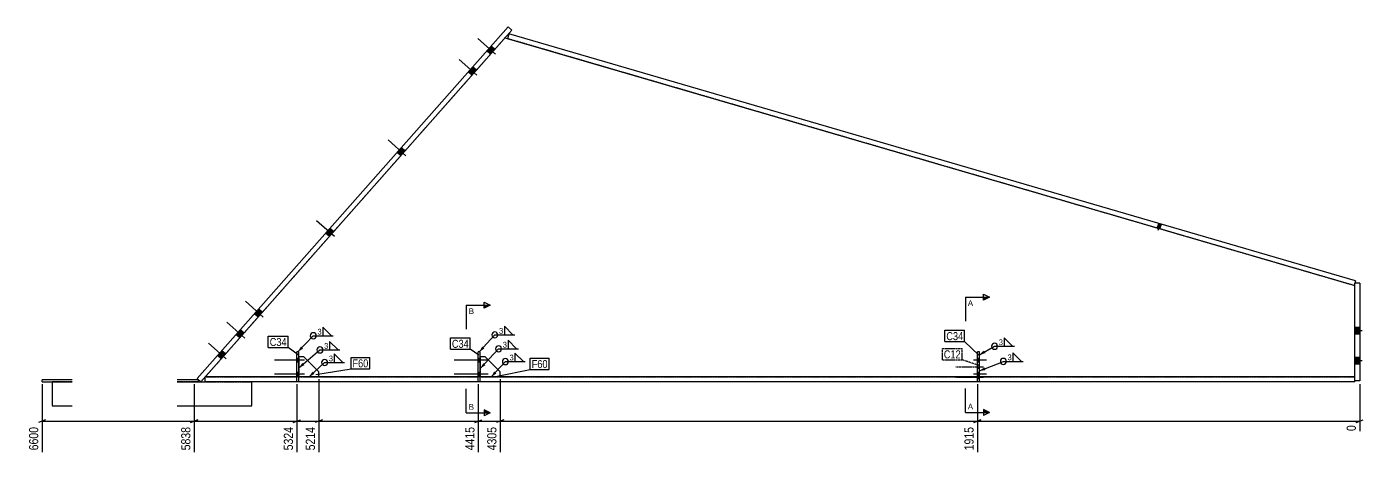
# Model space of a CAD drawing. Header units: millimetres. Extents: x 100 to 51796, y 13 to 3079.
# Drawn here: x 20944 to 27639, y 47 to 2177 of the extents above; entities that cross this region are included whole.
import ezdxf

# ---------------------------------------------------------------- set-up
doc = ezdxf.new("R2010")
doc.units = ezdxf.units.MM
doc.linetypes.add('DXK_LINE_DOT2', pattern=[3.9198, 1.9599, -1.9599])
for name, color, linetype in [('MÅLSÆTNING', 7, 'Continuous'), ('STÅL', 7, 'Continuous'), ('TEKST', 7, 'Continuous')]:
    doc.layers.add(name, color=color, linetype=linetype)
doc.styles.add('Arial', font='ARIAL.TTF', dxfattribs={"height": 0.2})
doc.styles.add('Arial Narrow', font='ARIALN.TTF', dxfattribs={"height": 0.2})

msp = doc.modelspace()

# ---------------------------------------------------------------- hatches: boundary and pattern name
at = {"layer": 'STÅL', "linetype": 'Continuous'}
for points in [[(23266.8, 2039.1), (23288.7, 2063.8), (23269.9, 2080.4), (23248.1, 2055.6)], [(23266.8, 2039.1), (23288.7, 2063.8), (23269.9, 2080.4), (23248.1, 2055.6)], [(23174, 1934.2), (23195.9, 1958.9), (23177.2, 1975.5), (23155.3, 1950.8)], [(23174, 1934.2), (23195.9, 1958.9), (23177.2, 1975.5), (23155.3, 1950.8)], [(22817.5, 1531.3), (22839.4, 1556), (22820.7, 1572.6), (22798.8, 1547.8)], [(22817.5, 1531.3), (22839.4, 1556), (22820.7, 1572.6), (22798.8, 1547.8)], [(22459.7, 1126.8), (22481.6, 1151.6), (22462.9, 1168.1), (22441, 1143.4)], [(22459.7, 1126.8), (22481.6, 1151.6), (22462.9, 1168.1), (22441, 1143.4)], [(26627.3, 1188.7), (26613.9, 1192.6), (26606.9, 1168.6), (26620.3, 1164.7)], [(26627.3, 1188.7), (26613.9, 1192.6), (26606.9, 1168.6), (26620.3, 1164.7)], [(22103.2, 723.9), (22125.1, 748.6), (22106.4, 765.2), (22084.5, 740.5)], [(22103.2, 723.9), (22125.1, 748.6), (22106.4, 765.2), (22084.5, 740.5)], [(27620.6, 637.7), (27620.6, 670.7), (27595.6, 670.7), (27595.6, 637.7)], [(27620.6, 637.7), (27620.6, 670.7), (27595.6, 670.7), (27595.6, 637.7)], [(22010.5, 619.1), (22032.3, 643.8), (22013.6, 660.3), (21991.7, 635.6)], [(22010.5, 619.1), (22032.3, 643.8), (22013.6, 660.3), (21991.7, 635.6)], [(21917.7, 514.2), (21939.6, 538.9), (21920.8, 555.5), (21899, 530.8)], [(21917.7, 514.2), (21939.6, 538.9), (21920.8, 555.5), (21899, 530.8)], [(22296.6, 518.2), (22296.6, 500.2), (22306.6, 500.2), (22306.6, 518.2)], [(23205.6, 518.2), (23205.6, 500.2), (23215.6, 500.2), (23215.6, 518.2)], [(25705.6, 518.2), (25705.6, 500.2), (25715.6, 500.2), (25715.6, 518.2)], [(27620.6, 487.7), (27620.6, 520.7), (27595.6, 520.7), (27595.6, 487.7)], [(27620.6, 487.7), (27620.6, 520.7), (27595.6, 520.7), (27595.6, 487.7)], [(22296.6, 448.2), (22296.6, 430.2), (22306.6, 430.2), (22306.6, 448.2)], [(23205.6, 448.2), (23205.6, 430.2), (23215.6, 430.2), (23215.6, 448.2)], [(25705.6, 448.2), (25705.6, 430.2), (25715.6, 430.2), (25715.6, 448.2)]]:
    msp.add_hatch(color=96, dxfattribs=at).paths.add_polyline_path(points)
at = {"layer": 'TEKST', "linetype": 'Continuous'}
for color, points in [(30, [(25735.6, 808.8), (25735.6, 823.8), (25765.6, 823.8)]), (30, [(23235.6, 768.6), (23235.6, 783.6), (23265.6, 783.6)]), (3, [(22328, 565.8), (22301.9, 549.2), (22317.2, 576.1)]), (3, [(23236.4, 566.3), (23210.6, 549.2), (23225.3, 576.4)]), (3, [(25745.5, 543.2), (25715.6, 535.2), (25738.2, 556.3)]), (3, [(22334.4, 483), (22306.6, 469.4), (22324.7, 494.4)]), (3, [(23241.5, 482.7), (23215.6, 465.7), (23230.4, 492.8)]), (3, [(25746.3, 458.2), (25715.6, 454.2), (25740.7, 472.2)]), (3, [(22385, 439), (22357.8, 424.2), (22374.8, 450.1)]), (3, [(23296.3, 441.2), (23270.4, 424.2), (23285.3, 451.4)]), (30, [(23235.6, 244.6), (23235.6, 259.6), (23265.6, 244.6)]), (30, [(25735.6, 246.2), (25735.6, 261.2), (25765.6, 246.2)])]:
    msp.add_hatch(color=color, dxfattribs=at).paths.add_polyline_path(points)

# ---------------------------------------------------------------- linework, layer by layer
at = {"layer": 'MÅLSÆTNING', "color": 7, "linetype": 'Continuous'}
for p, q in [((22406.6, 412.2), (22406.6, 48)), ((23315.6, 412.2), (23315.6, 48)), ((21020.6, 387.2), (21020.6, 48)), ((21782.6, 387.2), (21782.6, 48)), ((22296.6, 387.2), (22296.6, 48)), ((23205.6, 387.2), (23205.6, 48)), ((25705.6, 387.2), (25705.6, 48)), ((25705.6, 387.2), (25705.6, 48)), ((27620.6, 387.2), (27620.6, 153.2)), ((21038.6, 210.1), (21002.6, 195.7)), ((21020.6, 202.9), (21782.6, 202.9)), ((21764.6, 195.7), (21800.6, 210.1)), ((22278.6, 195.7), (22314.6, 210.1)), ((22296.6, 202.9), (22406.6, 202.9)), ((22424.6, 210.1), (22388.6, 195.7)), ((23187.6, 195.7), (23223.6, 210.1)), ((23205.6, 202.9), (23315.6, 202.9)), ((23333.6, 210.1), (23297.6, 195.7)), ((25723.6, 210.1), (25687.6, 195.7)), ((25687.6, 195.7), (25723.6, 210.1)), ((25705.6, 202.9), (27620.6, 202.9)), ((27602.6, 195.7), (27638.6, 210.1))]:
    msp.add_line(p, q, dxfattribs=at)
at = {"layer": 'STÅL', "color": 2, "linetype": 'Continuous'}
for p, q in [((21797.3, 415.8), (23355.1, 2176.6)), ((21816, 399.2), (23373.8, 2160)), ((23355.1, 2176.6), (23373.8, 2160)), ((23352.5, 2116.9), (23339.1, 2120.8)), ((23359.5, 2140.9), (23352.5, 2116.9)), ((27592.2, 881.5), (23352.5, 2116.9)), ((27599.2, 905.5), (23359.5, 2140.9)), ((27599.2, 905.5), (27592.2, 881.5)), ((27595.6, 880.5), (27592.2, 881.5)), ((27595.6, 405.2), (27595.6, 893.2)), ((27620.6, 893.2), (27595.6, 893.2)), ((27620.6, 893.2), (27620.6, 405.2)), ((21020.6, 399.2), (21020.6, 409.2)), ((21170.6, 409.2), (21020.6, 409.2)), ((21804.7, 409.2), (21697.3, 409.2)), ((21797.3, 415.8), (21816, 399.2)), ((21804.7, 399.2), (21804.7, 409.2)), ((21838.1, 399.2), (21838.1, 424.2)), ((22296.6, 424.2), (21838.1, 424.2)), ((23205.6, 424.2), (22306.6, 424.2)), ((25705.6, 424.2), (23215.6, 424.2)), ((27595.6, 424.2), (25715.6, 424.2)), ((27595.6, 399.2), (27595.6, 424.2)), ((27620.6, 405.2), (27595.6, 405.2)), ((21020.6, 399.2), (21170.6, 399.2)), ((21070.6, 399.2), (21070.6, 279.2)), ((21697.3, 399.2), (21804.7, 399.2)), ((21804.7, 399.2), (21838.1, 399.2)), ((22296.6, 399.2), (21838.1, 399.2)), ((22070.6, 279.2), (22070.6, 399.2)), ((23205.6, 399.2), (22306.6, 399.2)), ((25705.6, 399.2), (23215.6, 399.2)), ((27595.6, 399.2), (25715.6, 399.2)), ((21070.6, 279.2), (21170.6, 279.2)), ((21697.3, 279.2), (22070.6, 279.2))]:
    msp.add_line(p, q, dxfattribs=at)
at = {"layer": 'STÅL', "color": 7, "linetype": 'DXK_LINE_DOT2'}
for p, q in [((23339.1, 2120.8), (21838.1, 424.2)), ((27592.2, 881.5), (23352.5, 2116.9)), ((27595.6, 424.2), (27595.6, 880.5)), ((21838.1, 424.2), (22296.6, 424.2)), ((22306.6, 424.2), (22296.6, 424.2)), ((22306.6, 424.2), (23205.6, 424.2)), ((23215.6, 424.2), (23205.6, 424.2)), ((23215.6, 424.2), (25705.6, 424.2)), ((25715.6, 424.2), (25705.6, 424.2)), ((25715.6, 424.2), (27595.6, 424.2)), ((21170.6, 399.2), (21070.6, 399.2)), ((21804.7, 399.2), (21697.3, 399.2)), ((21838.1, 399.2), (22070.6, 399.2)), ((22306.6, 399.2), (22296.6, 399.2)), ((23215.6, 399.2), (23205.6, 399.2)), ((25715.6, 399.2), (25705.6, 399.2))]:
    msp.add_line(p, q, dxfattribs=at)
at = {"layer": 'STÅL', "color": 96, "linetype": 'Continuous'}
for p, q in [((23292, 2038.8), (23202.8, 2117.7)), ((23292, 2038.8), (23202.8, 2117.7)), ((23288.7, 2063.8), (23269.9, 2080.4)), ((23288.7, 2063.8), (23269.9, 2080.4)), ((23199.2, 1934), (23110.1, 2012.8)), ((23199.2, 1934), (23110.1, 2012.8)), ((23266.8, 2039.1), (23248.1, 2055.6)), ((23266.8, 2039.1), (23248.1, 2055.6)), ((23174, 1934.2), (23155.3, 1950.8)), ((23174, 1934.2), (23155.3, 1950.8)), ((23195.9, 1958.9), (23177.2, 1975.5)), ((23195.9, 1958.9), (23177.2, 1975.5)), ((22842.7, 1531), (22753.6, 1609.9)), ((22842.7, 1531), (22753.6, 1609.9)), ((22817.5, 1531.3), (22798.8, 1547.8)), ((22817.5, 1531.3), (22798.8, 1547.8)), ((22839.4, 1556), (22820.7, 1572.6)), ((22839.4, 1556), (22820.7, 1572.6)), ((22484.9, 1126.6), (22395.8, 1205.5)), ((22484.9, 1126.6), (22395.8, 1205.5)), ((22459.7, 1126.8), (22441, 1143.4)), ((22459.7, 1126.8), (22441, 1143.4)), ((22481.6, 1151.6), (22462.9, 1168.1)), ((22481.6, 1151.6), (22462.9, 1168.1)), ((26606.9, 1168.6), (26613.9, 1192.6)), ((26606.9, 1168.6), (26613.9, 1192.6)), ((26611.4, 1158.9), (26620.6, 1190.6)), ((26611.4, 1158.9), (26620.6, 1190.6)), ((26620.3, 1164.7), (26627.3, 1188.7)), ((26620.3, 1164.7), (26627.3, 1188.7)), ((22128.4, 723.7), (22039.3, 802.5)), ((22128.4, 723.7), (22039.3, 802.5)), ((22103.2, 723.9), (22084.5, 740.5)), ((22103.2, 723.9), (22084.5, 740.5)), ((22125.1, 748.6), (22106.4, 765.2)), ((22125.1, 748.6), (22106.4, 765.2)), ((22035.6, 618.8), (21946.5, 697.7)), ((22035.6, 618.8), (21946.5, 697.7)), ((27620.6, 670.7), (27595.6, 670.7)), ((27620.6, 670.7), (27595.6, 670.7)), ((22010.5, 619.1), (21991.7, 635.6)), ((22010.5, 619.1), (21991.7, 635.6)), ((22032.3, 643.8), (22013.6, 660.3)), ((22032.3, 643.8), (22013.6, 660.3)), ((27633.1, 654.2), (27595.6, 654.2)), ((27633.1, 654.2), (27595.6, 654.2)), ((27620.6, 637.7), (27595.6, 637.7)), ((27620.6, 637.7), (27595.6, 637.7)), ((21942.9, 514), (21853.7, 592.8)), ((21942.9, 514), (21853.7, 592.8)), ((21939.6, 538.9), (21920.8, 555.5)), ((21939.6, 538.9), (21920.8, 555.5)), ((21917.7, 514.2), (21899, 530.8)), ((21917.7, 514.2), (21899, 530.8)), ((22185.6, 509.2), (22335.6, 509.2)), ((22296.6, 518.2), (22306.6, 518.2)), ((22296.6, 500.2), (22306.6, 500.2)), ((23085.6, 509.2), (23255.6, 509.2)), ((23205.6, 518.2), (23215.6, 518.2)), ((23205.6, 500.2), (23215.6, 500.2)), ((25685.6, 509.2), (25750.6, 509.2)), ((25705.6, 518.2), (25715.6, 518.2)), ((25705.6, 500.2), (25715.6, 500.2)), ((27620.6, 520.7), (27595.6, 520.7)), ((27620.6, 520.7), (27595.6, 520.7)), ((27633.1, 504.2), (27595.6, 504.2)), ((27633.1, 504.2), (27595.6, 504.2)), ((27620.6, 487.7), (27595.6, 487.7)), ((27620.6, 487.7), (27595.6, 487.7)), ((22185.6, 439.2), (22335.6, 439.2)), ((22296.6, 448.2), (22306.6, 448.2)), ((22296.6, 430.2), (22306.6, 430.2)), ((23085.6, 439.2), (23255.6, 439.2)), ((23205.6, 448.2), (23215.6, 448.2)), ((23205.6, 430.2), (23215.6, 430.2)), ((25685.6, 439.2), (25750.6, 439.2)), ((25705.6, 448.2), (25715.6, 448.2)), ((25705.6, 430.2), (25715.6, 430.2))]:
    msp.add_line(p, q, dxfattribs=at)
at = {"layer": 'STÅL', "color": 4, "linetype": 'Continuous'}
for p, q in [((22296.6, 399.2), (22296.6, 549.2)), ((22306.6, 549.2), (22296.6, 549.2)), ((22306.6, 399.2), (22306.6, 549.2)), ((23205.6, 399.2), (23205.6, 549.2)), ((23215.6, 549.2), (23205.6, 549.2)), ((23215.6, 399.2), (23215.6, 549.2)), ((25705.6, 399.2), (25705.6, 549.2)), ((25715.6, 549.2), (25705.6, 549.2)), ((25715.6, 399.2), (25715.6, 549.2)), ((22331.6, 524.2), (22306.6, 524.2)), ((22406.6, 449.2), (22331.6, 524.2)), ((23240.6, 524.2), (23215.6, 524.2)), ((23315.6, 449.2), (23240.6, 524.2)), ((22406.6, 424.2), (22406.6, 449.2)), ((23315.6, 424.2), (23315.6, 449.2)), ((22306.6, 399.2), (22296.6, 399.2)), ((23215.6, 399.2), (23205.6, 399.2)), ((25715.6, 399.2), (25705.6, 399.2))]:
    msp.add_line(p, q, dxfattribs=at)
at = {"layer": 'STÅL', "color": 30, "linetype": 'DXK_LINE_DOT2'}
for p, q in [((22306.6, 524.2), (22306.6, 424.2)), ((23215.6, 524.2), (23215.6, 424.2)), ((25705.6, 399.2), (25705.6, 499.2)), ((25705.6, 499.2), (25715.6, 499.2)), ((25715.6, 399.2), (25715.6, 499.2)), ((22296.6, 432.2), (22306.6, 432.2)), ((22306.6, 424.2), (22296.6, 424.2)), ((22306.6, 424.2), (22406.6, 424.2)), ((23205.6, 432.2), (23215.6, 432.2)), ((23215.6, 424.2), (23205.6, 424.2)), ((23215.6, 424.2), (23315.6, 424.2)), ((25705.6, 432.2), (25715.6, 432.2)), ((25705.6, 432.2), (25715.6, 432.2)), ((25715.6, 424.2), (25705.6, 424.2)), ((25715.6, 424.2), (25705.6, 424.2)), ((25715.6, 399.2), (25705.6, 399.2))]:
    msp.add_line(p, q, dxfattribs=at)
at = {"layer": 'STÅL', "color": 96, "linetype": 'DXK_LINE_DOT2'}
for p, q in [((25598.1, 475.2), (25735.6, 475.2)), ((25705.6, 482.2), (25715.6, 482.2)), ((25598.1, 423.2), (25735.6, 423.2)), ((25705.6, 468.2), (25715.6, 468.2)), ((25705.6, 430.2), (25715.6, 430.2)), ((25705.6, 416.2), (25715.6, 416.2))]:
    msp.add_line(p, q, dxfattribs=at)
at = {"layer": 'TEKST', "color": 30, "linetype": 'Continuous'}
for p, q in [((25735.6, 808.8), (25735.6, 838.8)), ((25735.6, 838.8), (25765.6, 823.8)), ((25765.6, 823.8), (25735.6, 808.8)), ((23235.6, 768.6), (23235.6, 798.6)), ((23235.6, 798.6), (23265.6, 783.6)), ((23265.6, 783.6), (23235.6, 768.6)), ((23265.6, 244.6), (23235.6, 259.6)), ((23235.6, 259.6), (23235.6, 229.6)), ((23265.6, 244.6), (23235.6, 229.6)), ((25765.6, 246.2), (25735.6, 261.2)), ((25735.6, 261.2), (25735.6, 231.2)), ((25765.6, 246.2), (25735.6, 231.2))]:
    msp.add_line(p, q, dxfattribs=at)

# ---------------------------------------------------------------- wipeouts: each hides what was drawn before it
at = {"color": 0, "linetype": 'Continuous'}
msp.add_wipeout([(25684.3, 778.8), (25684.3, 808.8), (25657.6, 808.8), (25657.6, 778.8)], dxfattribs=at).dxf.layer = 'TEKST'
at = {"color": 0}
for points in [[(25634.6, 608.1), (25634.6, 650.1), (25550.2, 650.1), (25550.2, 608.1)], [(25833.4, 581.1), (25833.4, 615.9), (25810.3, 615.9), (25810.3, 581.1)], [(25621.9, 516.9), (25621.9, 558.9), (25537.5, 558.9), (25537.5, 516.9)], [(25877.6, 505.3), (25877.6, 540.1), (25854.5, 540.1), (25854.5, 505.3)], [(23552.7, 468.4), (23552.7, 510.4), (23473.4, 510.4), (23473.4, 468.4)]]:
    msp.add_wipeout(points, dxfattribs=at).dxf.layer = 'TEKST'

# ---------------------------------------------------------------- next in the draw order: linework, layer by layer
at = {"layer": 'TEKST', "color": 7, "linetype": 'Continuous'}
for q in [(25645.6, 703.8), (25765.6, 823.8)]:
    msp.add_line((25645.6, 823.8), q, dxfattribs=at)
at = {"layer": 'TEKST', "color": 3, "linetype": 'Continuous'}
for p, q in [((25882.4, 577.5), (25839.6, 620.4)), ((25839.6, 620.4), (25839.6, 577.5)), ((25715.6, 535.2), (25791.7, 577.5)), ((25791.7, 577.5), (25891, 577.5)), ((25839.6, 577.5), (25882.4, 577.5)), ((25926.6, 501.7), (25883.7, 544.6)), ((25883.7, 544.6), (25883.7, 501.7)), ((25715.6, 454.2), (25835.9, 501.7)), ((25835.9, 501.7), (25935.2, 501.7)), ((25883.7, 501.7), (25926.6, 501.7))]:
    msp.add_line(p, q, dxfattribs=at)
for centre, start, end in [((25791.7, 577.5), 90, 270), ((25791.7, 577.5), 270, 90), ((25835.9, 501.7), 90, 270), ((25835.9, 501.7), 270, 90)]:
    msp.add_arc(centre, 15, start, end, dxfattribs=at)

# ---------------------------------------------------------------- next in the draw order: texts
at = {"layer": 'TEKST', "color": 3, "linetype": 'Continuous', "style": 'Arial'}
msp.add_text('A', height=28.7, dxfattribs=at).set_placement((25657.6, 778.8))
at = {"layer": 'TEKST', "color": 3, "style": 'Arial Narrow'}
for p in [(25812.7, 583.5), (25856.9, 507.7)]:
    msp.add_text('3', height=28.6, dxfattribs=at).set_placement(p)

# ---------------------------------------------------------------- next in the draw order: wipeouts: each hides what was drawn before it
at = {"color": 0, "linetype": 'Continuous'}
for points, layer in [([(21011, 183.3), (20943.8, 183.3), (20943.8, 47.1), (21011, 47.1)], 'MÅLSÆTNING'), ([(21773, 183.3), (21705.8, 183.3), (21705.8, 47.1), (21773, 47.1)], 'MÅLSÆTNING'), ([(22397, 183.3), (22329.8, 183.3), (22329.8, 47.1), (22397, 47.1)], 'MÅLSÆTNING'), ([(23306, 183.3), (23238.8, 183.3), (23238.8, 47.1), (23306, 47.1)], 'MÅLSÆTNING'), ([(27611, 192.1), (27543.8, 192.1), (27543.8, 143.6), (27611, 143.6)], 'MÅLSÆTNING'), ([(23184.3, 738.6), (23184.3, 768.6), (23157.6, 768.6), (23157.6, 738.6)], 'TEKST'), ([(25684.3, 261.2), (25684.3, 291.2), (25657.6, 291.2), (25657.6, 261.2)], 'TEKST')]:
    msp.add_wipeout(points, dxfattribs=at).dxf.layer = layer
at = {"color": 0}
for points in [[(22245.5, 578.8), (22245.5, 620.8), (22161.1, 620.8), (22161.1, 578.8)], [(22420.9, 633.9), (22420.9, 668.7), (22397.8, 668.7), (22397.8, 633.9)], [(23158, 569.8), (23158, 611.8), (23073.6, 611.8), (23073.6, 569.8)], [(25634.6, 608.1), (25634.6, 650.1), (25550.2, 650.1), (25550.2, 608.1)], [(22454.4, 562.5), (22454.4, 597.3), (22431.3, 597.3), (22431.3, 562.5)], [(23382.9, 504.3), (23382.9, 539.1), (23359.8, 539.1), (23359.8, 504.3)], [(25621.9, 516.9), (25621.9, 558.9), (25537.5, 558.9), (25537.5, 516.9)], [(22654.8, 471.9), (22654.8, 513.9), (22575.5, 513.9), (22575.5, 471.9)], [(23552.7, 468.4), (23552.7, 510.4), (23473.4, 510.4), (23473.4, 468.4)]]:
    msp.add_wipeout(points, dxfattribs=at).dxf.layer = 'TEKST'

# ---------------------------------------------------------------- next in the draw order: linework, layer by layer
at = {"layer": 'MÅLSÆTNING', "color": 7, "linetype": 'Continuous'}
for p, q in [((22406.6, 412.2), (22406.6, 48)), ((23315.6, 412.2), (23315.6, 48)), ((21782.6, 387.2), (21782.6, 48)), ((22296.6, 387.2), (22296.6, 48)), ((23205.6, 387.2), (23205.6, 48)), ((21800.6, 210.1), (21764.6, 195.7)), ((21782.6, 202.9), (22296.6, 202.9)), ((22278.6, 195.7), (22314.6, 210.1)), ((22424.6, 210.1), (22388.6, 195.7)), ((22406.6, 202.9), (23205.6, 202.9)), ((23187.6, 195.7), (23223.6, 210.1)), ((23333.6, 210.1), (23297.6, 195.7)), ((23315.6, 202.9), (25705.6, 202.9))]:
    msp.add_line(p, q, dxfattribs=at)
at = {"layer": 'TEKST', "color": 7, "linetype": 'Continuous'}
for p, q in [((23145.6, 783.6), (23145.6, 663.6)), ((23145.6, 783.6), (23265.6, 783.6)), ((25543, 657.3), (25641.8, 657.3)), ((25543, 600.9), (25543, 657.3)), ((25641.8, 600.9), (25641.8, 657.3)), ((25543, 600.9), (25641.8, 600.9)), ((25712.8, 533.6), (25641.8, 600.9)), ((23466.2, 517.6), (23559.9, 517.6)), ((23466.2, 461.2), (23466.2, 517.6)), ((23559.9, 461.2), (23559.9, 517.6)), ((23299.9, 428.7), (23466.2, 461.2)), ((23466.2, 461.2), (23559.9, 461.2)), ((25645.6, 246.2), (25645.6, 366.2)), ((25645.6, 246.2), (25765.6, 246.2))]:
    msp.add_line(p, q, dxfattribs=at)
at = {"layer": 'TEKST', "color": 3, "linetype": 'Continuous'}
for p, q in [((22469.9, 630.3), (22427.1, 673.1)), ((22427.1, 673.1), (22427.1, 630.3)), ((22301.9, 549.2), (22379.2, 630.3)), ((22379.2, 630.3), (22478.5, 630.3)), ((22427.1, 630.3), (22469.9, 630.3)), ((22306.6, 469.4), (22412.7, 558.9)), ((22412.7, 558.9), (22512, 558.9)), ((22503.4, 558.9), (22460.6, 601.8)), ((22460.6, 601.8), (22460.6, 558.9)), ((22460.6, 558.9), (22503.4, 558.9)), ((23431.9, 500.7), (23389, 543.6)), ((23389, 543.6), (23389, 500.7)), ((23270.4, 424.2), (23341.2, 500.7)), ((23341.2, 500.7), (23440.5, 500.7)), ((23389, 500.7), (23431.9, 500.7))]:
    msp.add_line(p, q, dxfattribs=at)
at = {"layer": 'TEKST', "color": 7, "linetype": 'DXK_LINE_DOT2'}
for p, q in [((25530.3, 566.1), (25629.1, 566.1)), ((25530.3, 509.7), (25530.3, 566.1)), ((25629.1, 509.7), (25629.1, 566.1)), ((25530.3, 509.7), (25629.1, 509.7)), ((25710.9, 482.6), (25629.1, 509.7))]:
    msp.add_line(p, q, dxfattribs=at)
at = {"layer": 'TEKST', "color": 3, "linetype": 'Continuous'}
for centre, start, end in [((22379.2, 630.3), 90, 270), ((22379.2, 630.3), 270, 90), ((22412.7, 558.9), 90, 270), ((22412.7, 558.9), 270, 90), ((23341.2, 500.7), 90, 270), ((23341.2, 500.7), 270, 90)]:
    msp.add_arc(centre, 15, start, end, dxfattribs=at)

# ---------------------------------------------------------------- next in the draw order: texts
at = {"layer": 'MÅLSÆTNING', "color": 3, "linetype": 'Continuous', "style": 'Arial Narrow'}
for s, height, p in [('6600', 45.81, (21001.4, 56.7)), ('5838', 45.81, (21763.4, 56.7)), ('5214', 45.81, (22387.4, 56.7)), ('4305', 45.81, (23296.4, 56.7)), ('0', 45.8, (27601.4, 153.2))]:
    msp.add_text(s, height=height, rotation=90.00021, dxfattribs=at).set_placement(p)
at = {"layer": 'TEKST', "color": 3, "linetype": 'Continuous', "style": 'Arial'}
for s, p in [('B', (23157.6, 738.6)), ('A', (25657.6, 261.2))]:
    msp.add_text(s, height=28.7, dxfattribs=at).set_placement(p)
at = {"layer": 'TEKST', "color": 3, "style": 'Arial Narrow'}
for s, height, p in [('3', 28.6, (22400.2, 636.3)), ('C34', 40.09, (25550.2, 608.1)), ('3', 28.6, (22433.7, 564.9)), ('3', 28.6, (23362.2, 506.7)), ('C12', 40.09, (25537.5, 516.9)), ('F60', 40.09, (23473.4, 468.4))]:
    msp.add_text(s, height=height, dxfattribs=at).set_placement(p)

# ---------------------------------------------------------------- next in the draw order: wipeouts: each hides what was drawn before it
at = {"color": 0}
for points in [[(22245.5, 578.8), (22245.5, 620.8), (22161.1, 620.8), (22161.1, 578.8)], [(23158, 569.8), (23158, 611.8), (23073.6, 611.8), (23073.6, 569.8)], [(22654.8, 471.9), (22654.8, 513.9), (22575.5, 513.9), (22575.5, 471.9)]]:
    msp.add_wipeout(points, dxfattribs=at).dxf.layer = 'TEKST'

# ---------------------------------------------------------------- next in the draw order: linework, layer by layer
at = {"layer": 'TEKST', "color": 7, "linetype": 'Continuous'}
for p, q in [((22153.9, 628), (22252.7, 628)), ((22153.9, 571.6), (22153.9, 628)), ((22252.7, 571.6), (22252.7, 628)), ((23066.4, 619), (23165.2, 619)), ((23066.4, 562.6), (23066.4, 619)), ((23165.2, 562.6), (23165.2, 619)), ((22153.9, 571.6), (22252.7, 571.6)), ((22303.8, 535.2), (22252.7, 571.6)), ((23066.4, 562.6), (23165.2, 562.6)), ((23208.5, 533.6), (23165.2, 562.6)), ((22568.3, 521.1), (22662, 521.1)), ((22568.3, 464.7), (22568.3, 521.1)), ((22662, 464.7), (22662, 521.1)), ((22392.7, 436.5), (22568.3, 464.7)), ((22568.3, 464.7), (22662, 464.7))]:
    msp.add_line(p, q, dxfattribs=at)

# ---------------------------------------------------------------- next in the draw order: texts
at = {"layer": 'TEKST', "color": 3, "style": 'Arial Narrow'}
for s, p in [('C34', (22161.1, 578.8)), ('C34', (23073.6, 569.8)), ('F60', (22575.5, 471.9))]:
    msp.add_text(s, height=40.09, dxfattribs=at).set_placement(p)

# ---------------------------------------------------------------- next in the draw order: wipeouts: each hides what was drawn before it
at = {"color": 0, "linetype": 'Continuous'}
for points, layer in [([(22287, 183.3), (22219.8, 183.3), (22219.8, 47.1), (22287, 47.1)], 'MÅLSÆTNING'), ([(23196, 183.3), (23128.8, 183.3), (23128.8, 47.1), (23196, 47.1)], 'MÅLSÆTNING'), ([(25696, 183.3), (25628.8, 183.3), (25628.8, 47.1), (25696, 47.1)], 'MÅLSÆTNING'), ([(23184.3, 259.6), (23184.3, 289.6), (23157.6, 289.6), (23157.6, 259.6)], 'TEKST')]:
    msp.add_wipeout(points, dxfattribs=at).dxf.layer = layer
at = {"color": 0}
for points in [[(23348.9, 568.6), (23348.9, 603.4), (23325.8, 603.4), (23325.8, 568.6)], [(22477.7, 499.7), (22477.7, 534.5), (22454.6, 534.5), (22454.6, 499.7)]]:
    msp.add_wipeout(points, dxfattribs=at).dxf.layer = 'TEKST'

# ---------------------------------------------------------------- next in the draw order: linework, layer by layer
at = {"layer": 'TEKST', "color": 3, "linetype": 'Continuous'}
for p, q in [((23397.9, 565), (23355, 607.9)), ((23355, 607.9), (23355, 565)), ((22526.7, 496.1), (22483.9, 538.9)), ((22483.9, 538.9), (22483.9, 496.1)), ((23215.6, 465.7), (23307.2, 565)), ((23307.2, 565), (23406.5, 565)), ((23355, 565), (23397.9, 565)), ((22357.8, 424.2), (22436, 496.1)), ((22436, 496.1), (22535.3, 496.1)), ((22483.9, 496.1), (22526.7, 496.1))]:
    msp.add_line(p, q, dxfattribs=at)
at = {"layer": 'TEKST', "color": 7, "linetype": 'Continuous'}
for q in [(23145.6, 364.6), (23265.6, 244.6)]:
    msp.add_line((23145.6, 244.6), q, dxfattribs=at)
at = {"layer": 'TEKST', "color": 3, "linetype": 'Continuous'}
for centre, start, end in [((23307.2, 565), 90, 270), ((23307.2, 565), 270, 90), ((22436, 496.1), 90, 270), ((22436, 496.1), 270, 90)]:
    msp.add_arc(centre, 15, start, end, dxfattribs=at)

# ---------------------------------------------------------------- next in the draw order: texts
at = {"layer": 'MÅLSÆTNING', "color": 3, "linetype": 'Continuous', "style": 'Arial Narrow'}
for s, p in [('5324', (22277.4, 56.7)), ('4415', (23186.4, 56.7)), ('1915', (25686.4, 56.7))]:
    msp.add_text(s, height=45.81, rotation=90.00021, dxfattribs=at).set_placement(p)
at = {"layer": 'TEKST', "color": 3, "style": 'Arial Narrow'}
for p in [(23328.2, 571), (22457, 502.1)]:
    msp.add_text('3', height=28.6, dxfattribs=at).set_placement(p)
at = {"layer": 'TEKST', "color": 3, "linetype": 'Continuous', "style": 'Arial'}
msp.add_text('B', height=28.7, dxfattribs=at).set_placement((23157.6, 259.6))

# ---------------------------------------------------------------- next in the draw order: wipeouts: each hides what was drawn before it
at = {"color": 0}
msp.add_wipeout([(23330.3, 638.2), (23330.3, 673), (23307.2, 673), (23307.2, 638.2)], dxfattribs=at).dxf.layer = 'TEKST'

# ---------------------------------------------------------------- next in the draw order: linework, layer by layer
at = {"layer": 'TEKST', "color": 3, "linetype": 'Continuous'}
for p, q in [((23379.3, 634.6), (23336.5, 677.5)), ((23336.5, 677.5), (23336.5, 634.6)), ((23210.6, 549.2), (23288.6, 634.6)), ((23288.6, 634.6), (23387.9, 634.6)), ((23336.5, 634.6), (23379.3, 634.6))]:
    msp.add_line(p, q, dxfattribs=at)
for start, end in [(90, 270), (270, 90)]:
    msp.add_arc((23288.6, 634.6), 15, start, end, dxfattribs=at)

# ---------------------------------------------------------------- next in the draw order: texts
at = {"layer": 'TEKST', "color": 3, "style": 'Arial Narrow'}
msp.add_text('3', height=28.6, dxfattribs=at).set_placement((23309.6, 640.6))

doc.saveas('drawing.dxf')
